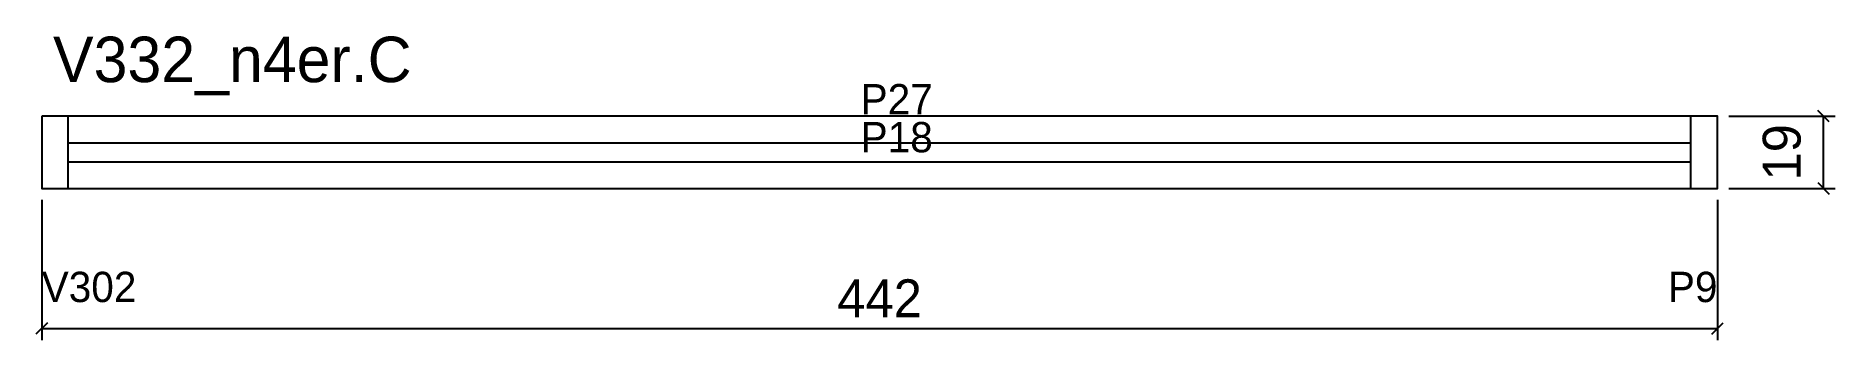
# Model space of a CAD drawing. Extents: x -10500 to 473, y -59 to 21.
# Drawn here: x -1.5 to 473, y -59 to 21.2 of the extents above; entities outside this region: 2.
import ezdxf
from ezdxf.enums import TextEntityAlignment as Align

# ---------------------------------------------------------------- set-up
doc = ezdxf.new("R2010")
doc.units = 0
for name, color, linetype in [('5', 5, 'Continuous'), ('COTA', 241, 'Continuous'), ('NOMENCLATURA', 7, 'Continuous'), ('Painéis', 200, 'Continuous'), ('SARR_2.2x7', 40, 'Continuous'), ('SARR_EDITAR', 141, 'Continuous')]:
    doc.layers.add(name, color=color, linetype=linetype)
doc.dimstyles.new('PAINEL', dxfattribs={"dimtxt": 10, "dimasz": 3, "dimexe": 3, "dimexo": 3, "dimgap": 3, "dimtad": 1, "dimblk": 'OBLIQUE', "dimblk1": 'OBLIQUE', "dimcen": 2.5, "dimclrd": 4, "dimclre": 4, "dimclrt": 240, "dimazin": 3, "dimtfac": 1, "dimtmove": 0, "dimatfit": 3})

# ---------------------------------------------------------------- blocks, each defined once
blk = doc.blocks.new('_OBLIQUE')
at = {"color": 0, "linetype": 'BYBLOCK'}
blk.add_line((-0.5, -0.5), (0.5, 0.5), dxfattribs=at)

msp = doc.modelspace()

# ---------------------------------------------------------------- linework, layer by layer
msp.add_line((-9500, 0), (-9490, 0))
at = {"layer": 'Painéis'}
msp.add_lwpolyline([(0, 0), (0, -19), (442, -19), (442, 0), (0, 0)], close=True, dxfattribs=at)
at = {"layer": 'SARR_2.2x7'}
for p, q in [((7, -19), (7, 0)), ((435, -19), (435, 0)), ((7, -7), (435, -7)), ((7, -12), (435, -12))]:
    msp.add_line(p, q, dxfattribs=at)
at = {"layer": 'SARR_EDITAR'}
msp.add_line((-10500, 0), (-10490, 0), dxfattribs=at)

# ---------------------------------------------------------------- texts
at = {"layer": '5'}
for s, p in [('P27', (216, 0.5)), ('P18', (216, -9.5)), ('V302', (0, -49))]:
    msp.add_text(s, height=8, dxfattribs=at).set_placement(p)
msp.add_text('P9', height=8, dxfattribs=at).set_placement((442, -49), align=Align.RIGHT)
at = {"layer": 'NOMENCLATURA'}
msp.add_text('V332_n4er.C', height=12, dxfattribs=at).set_placement((3, 9))

# ---------------------------------------------------------------- dimensions: what is measured, and where the dimension line sits
at = {"layer": 'COTA'}
msp.add_linear_dim(base=(470, -19), p1=(442, -19), p2=(442, 0), angle=90, dimstyle='PAINEL', dxfattribs=at).render()
msp.add_linear_dim(base=(0, -56), p1=(0, -19), p2=(442, -19), dimstyle='PAINEL', dxfattribs=at).render()

doc.saveas('drawing.dxf')
